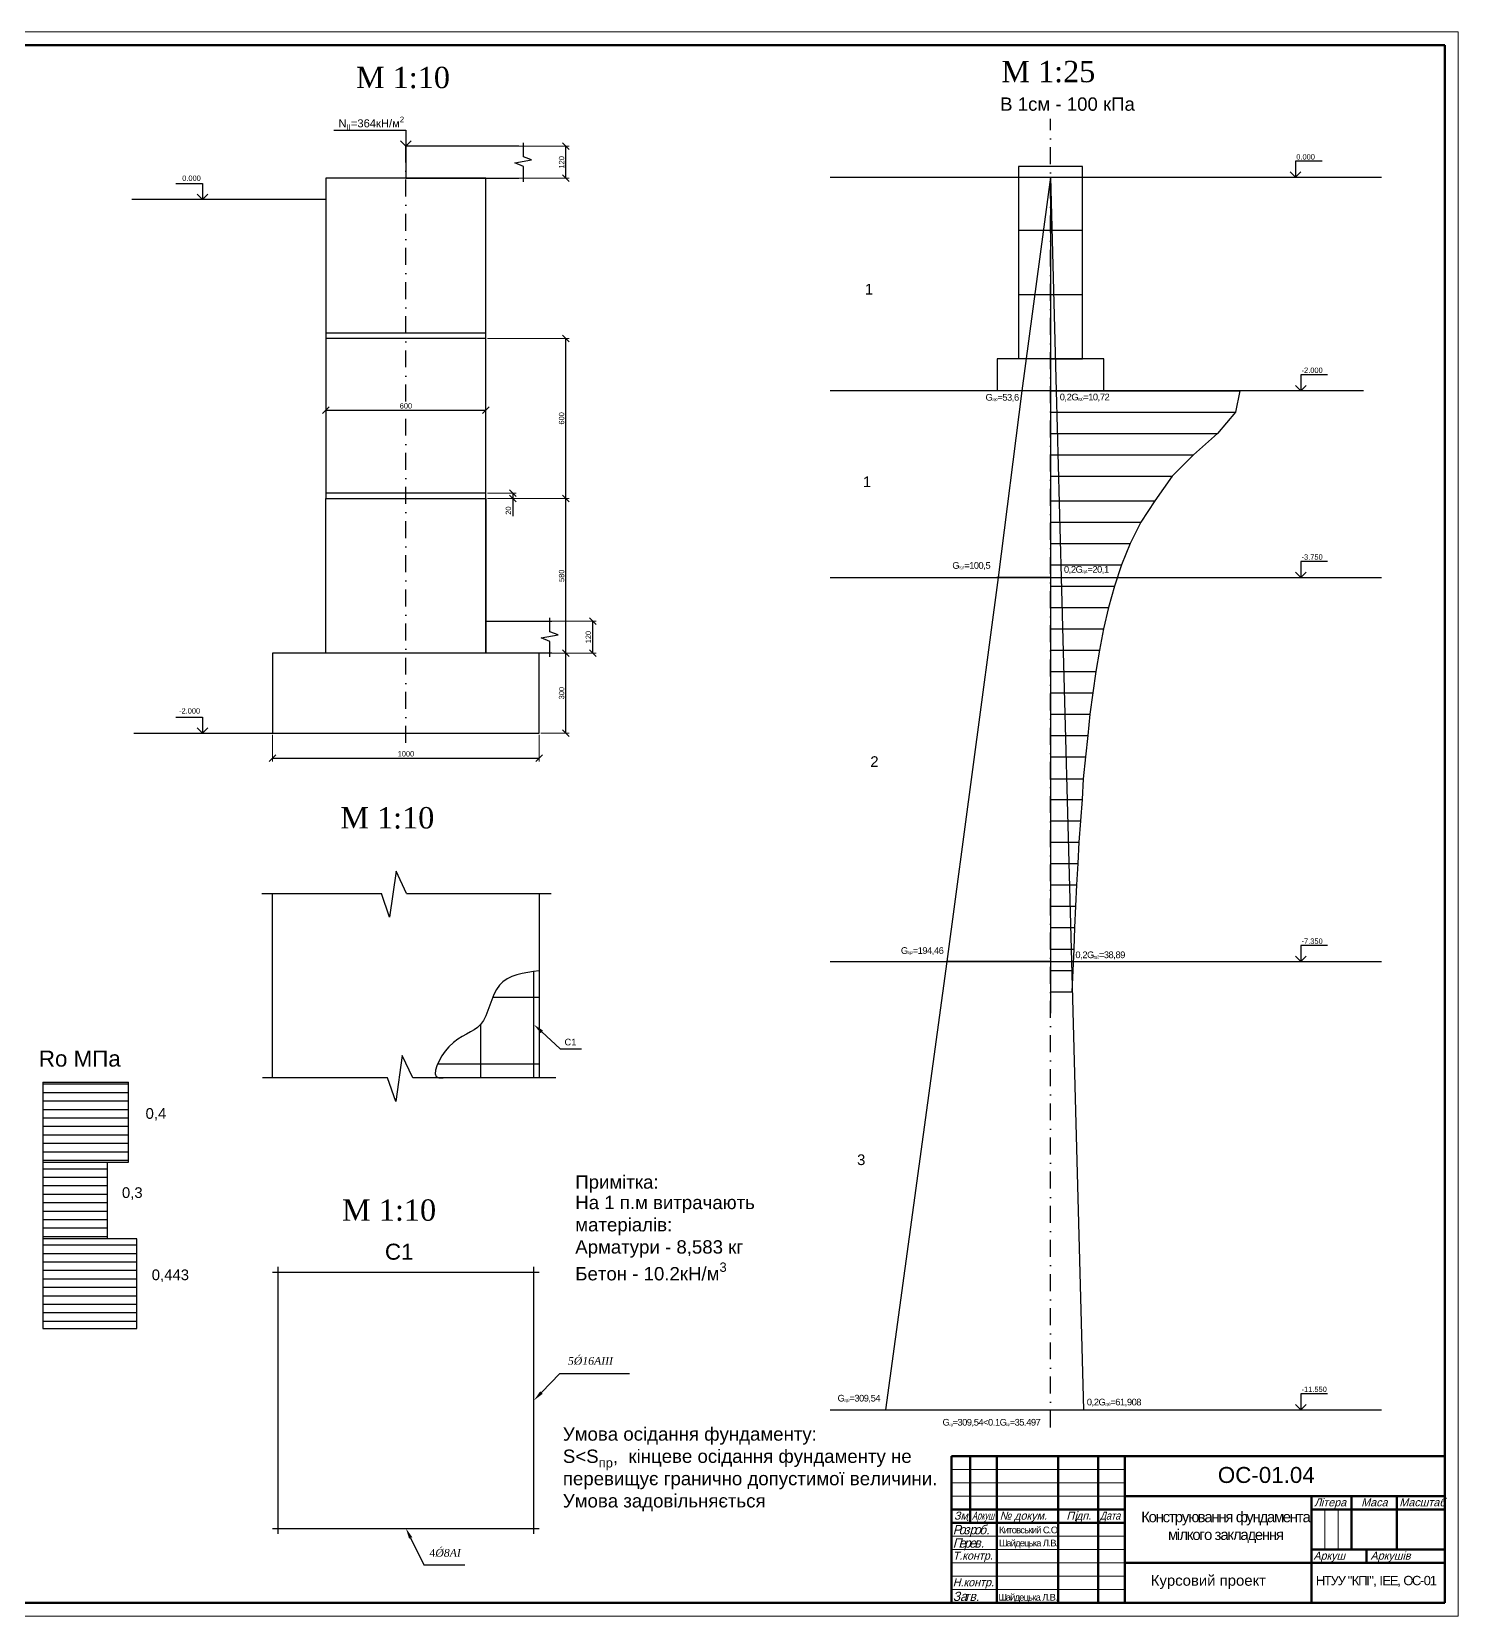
# Model space of a CAD drawing. Header units: millimetres. Extents: x 2470 to 3311, y 10702 to 11296.
# Drawn here: x 2776 to 3311, y 10702 to 11296 of the extents above; entities that cross this region are included whole.
import ezdxf
from ezdxf import colors
from ezdxf.entities.mleader import LeaderData, LeaderLine
from ezdxf.math import Vec2, Vec3

# ---------------------------------------------------------------- set-up
doc = ezdxf.new("R2010")
doc.units = ezdxf.units.MM
doc.header["$LTSCALE"] = 0.25
for name, pattern in [('K5LT_BASIC', [0]), ('K5LT_THIN', [0]), ('штрихпунктирнаяX2', [50.8, 25.4, -12.7, 0, -12.7])]:
    doc.linetypes.add(name, pattern=pattern)
doc.layers.add('проходка', color=22, linetype='Continuous')
doc.styles.add('KTEXTSTYLE', font='bgothl.ttf', dxfattribs={"width": 0.96, "height": 5})
doc.styles.get("Standard").update_dxf_attribs({"font": 'arial.ttf'})
doc.dimstyles.new('средний_ебать', dxfattribs={"dimtxt": 2, "dimasz": 2.5, "dimexe": 1.25, "dimexo": 0.625, "dimtad": 1, "dimlfac": 10, "dimtxsty": 'Standard', "dimblk": 'OBLIQUE', "dimcen": 2.5, "dimadec": 0, "dimazin": 0, "dimtfac": 1, "dimtmove": 0, "dimatfit": 3, "dimfxl": 1, "dimlwe": 5, "dimarcsym": 0})

# ---------------------------------------------------------------- blocks, each defined once
blk = doc.blocks.new('_Oblique')
at = {"color": 0, "linetype": 'ByBlock', "lineweight": -2}
blk.add_line((-0.5, -0.5), (0.5, 0.5), dxfattribs=at)
blk = doc.blocks.new('*D13')
at = {"color": 0, "lineweight": 5, "transparency": 16777216}
for p, q in [((2866.42, 11032.26), (2866.42, 11022.24)), ((2966.42, 11032.26), (2966.42, 11022.24))]:
    blk.add_line(p, q, dxfattribs=at)
at = {"color": 0, "lineweight": -2, "transparency": 16777216}
blk.add_line((2866.42, 11023.49), (2966.42, 11023.49), dxfattribs=at)
at = {"layer": 'Defpoints', "color": 0, "transparency": 16777216}
for p in [(2866.42, 11032.89), (2966.42, 11032.89), (2966.42, 11023.49)]:
    blk.add_point(p, dxfattribs=at)
at = {"color": 0, "lineweight": -2, "transparency": 16777216, "xscale": 2.5, "yscale": 2.5, "zscale": 2.5, "rotation": 180}
blk.add_blockref('_Oblique', (2866.42, 11023.49), dxfattribs=at)
at = {"color": 0, "lineweight": -2, "transparency": 16777216, "xscale": 2.5, "yscale": 2.5, "zscale": 2.5}
blk.add_blockref('_Oblique', (2966.42, 11023.49), dxfattribs=at)
at = {"color": 0, "transparency": 16777216, "insert": (2916.42, 11025.13), "char_height": 2, "attachment_point": 5}
blk.add_mtext('1000', dxfattribs=at)
blk = doc.blocks.new('*D14')
at = {"color": 0, "lineweight": 5, "transparency": 16777216}
for p, q in [((2967.04, 11062.89), (2977.67, 11062.89)), ((2967.04, 11032.89), (2977.67, 11032.89))]:
    blk.add_line(p, q, dxfattribs=at)
at = {"color": 0, "lineweight": -2, "transparency": 16777216}
blk.add_line((2976.42, 11032.89), (2976.42, 11062.89), dxfattribs=at)
at = {"layer": 'Defpoints', "color": 0, "transparency": 16777216}
for p in [(2966.42, 11062.89), (2976.42, 11062.89), (2966.42, 11032.89)]:
    blk.add_point(p, dxfattribs=at)
at = {"color": 0, "lineweight": -2, "transparency": 16777216, "xscale": 2.5, "yscale": 2.5, "zscale": 2.5}
for p, rotation in [((2976.42, 11062.89), 90), ((2976.42, 11032.89), 270)]:
    blk.add_blockref('_Oblique', p, dxfattribs=dict(at, rotation=rotation))
at = {"color": 0, "transparency": 16777216, "insert": (2974.77, 11047.89), "char_height": 2, "attachment_point": 5, "rotation": 90}
blk.add_mtext('300', dxfattribs=at)
blk = doc.blocks.new('*D15')
at = {"color": 0, "lineweight": 5, "transparency": 16777216}
for p, q in [((2947.04, 11120.89), (2977.67, 11120.89)), ((2947.04, 11062.89), (2977.67, 11062.89))]:
    blk.add_line(p, q, dxfattribs=at)
at = {"color": 0, "lineweight": -2, "transparency": 16777216}
blk.add_line((2976.42, 11062.89), (2976.42, 11120.89), dxfattribs=at)
at = {"layer": 'Defpoints', "color": 0, "transparency": 16777216}
for p in [(2946.42, 11120.89), (2976.42, 11120.89), (2946.42, 11062.89)]:
    blk.add_point(p, dxfattribs=at)
at = {"color": 0, "lineweight": -2, "transparency": 16777216, "xscale": 2.5, "yscale": 2.5, "zscale": 2.5}
for p, rotation in [((2976.42, 11120.89), 90), ((2976.42, 11062.89), 270)]:
    blk.add_blockref('_Oblique', p, dxfattribs=dict(at, rotation=rotation))
at = {"color": 0, "transparency": 16777216, "insert": (2974.77, 11091.89), "char_height": 2, "attachment_point": 5, "rotation": 90}
blk.add_mtext('580', dxfattribs=at)
blk = doc.blocks.new('*D16')
at = {"color": 0, "lineweight": 5, "transparency": 16777216}
for p, q in [((2947.04, 11180.89), (2977.67, 11180.89)), ((2947.04, 11120.89), (2977.67, 11120.89))]:
    blk.add_line(p, q, dxfattribs=at)
at = {"color": 0, "lineweight": -2, "transparency": 16777216}
blk.add_line((2976.42, 11120.89), (2976.42, 11180.89), dxfattribs=at)
at = {"layer": 'Defpoints', "color": 0, "transparency": 16777216}
for p in [(2946.42, 11180.89), (2976.42, 11180.89), (2946.42, 11120.89)]:
    blk.add_point(p, dxfattribs=at)
at = {"color": 0, "lineweight": -2, "transparency": 16777216, "xscale": 2.5, "yscale": 2.5, "zscale": 2.5}
for p, rotation in [((2976.42, 11180.89), 90), ((2976.42, 11120.89), 270)]:
    blk.add_blockref('_Oblique', p, dxfattribs=dict(at, rotation=rotation))
at = {"color": 0, "transparency": 16777216, "insert": (2974.77, 11150.89), "char_height": 2, "attachment_point": 5, "rotation": 90}
blk.add_mtext('600', dxfattribs=at)
blk = doc.blocks.new('*D17')
at = {"color": 0, "lineweight": 5, "transparency": 16777216}
for p, q in [((2947.04, 11122.89), (2957.73, 11122.89)), ((2947.04, 11120.89), (2957.73, 11120.89))]:
    blk.add_line(p, q, dxfattribs=at)
at = {"color": 0, "lineweight": -2, "transparency": 16777216}
for p, q in [((2956.48, 11122.89), (2956.48, 11120.89)), ((2956.48, 11120.89), (2956.48, 11114.25))]:
    blk.add_line(p, q, dxfattribs=at)
at = {"layer": 'Defpoints', "color": 0, "transparency": 16777216}
for p in [(2946.42, 11122.89), (2946.42, 11120.89), (2956.48, 11120.89)]:
    blk.add_point(p, dxfattribs=at)
at = {"color": 0, "lineweight": -2, "transparency": 16777216, "xscale": 2.5, "yscale": 2.5, "zscale": 2.5}
for p, rotation in [((2956.48, 11122.89), 90), ((2956.48, 11120.89), 270)]:
    blk.add_blockref('_Oblique', p, dxfattribs=dict(at, rotation=rotation))
at = {"color": 0, "transparency": 16777216, "insert": (2954.83, 11116.32), "char_height": 2, "attachment_point": 5, "rotation": 90}
blk.add_mtext('20', dxfattribs=at)
blk = doc.blocks.new('*D18')
at = {"color": 0, "lineweight": 5, "transparency": 16777216}
for p, q in [((2958.9, 11252.89), (2977.67, 11252.89)), ((2958.9, 11240.89), (2977.67, 11240.89))]:
    blk.add_line(p, q, dxfattribs=at)
at = {"color": 0, "lineweight": -2, "transparency": 16777216}
blk.add_line((2976.42, 11240.89), (2976.42, 11252.89), dxfattribs=at)
at = {"layer": 'Defpoints', "color": 0, "transparency": 16777216}
for p in [(2958.28, 11252.89), (2976.42, 11252.89), (2958.28, 11240.89)]:
    blk.add_point(p, dxfattribs=at)
at = {"color": 0, "lineweight": -2, "transparency": 16777216, "xscale": 2.5, "yscale": 2.5, "zscale": 2.5}
for p, rotation in [((2976.42, 11252.89), 90), ((2976.42, 11240.89), 270)]:
    blk.add_blockref('_Oblique', p, dxfattribs=dict(at, rotation=rotation))
at = {"color": 0, "transparency": 16777216, "insert": (2974.77, 11246.89), "char_height": 2, "attachment_point": 5, "rotation": 90}
blk.add_mtext('120', dxfattribs=at)
blk = doc.blocks.new('*D19')
at = {"color": 0, "lineweight": 5, "transparency": 16777216}
for p, q in [((2967.11, 11074.89), (2987.69, 11074.89)), ((2967.11, 11062.89), (2987.69, 11062.89))]:
    blk.add_line(p, q, dxfattribs=at)
at = {"color": 0, "lineweight": -2, "transparency": 16777216}
blk.add_line((2986.44, 11062.89), (2986.44, 11074.89), dxfattribs=at)
at = {"layer": 'Defpoints', "color": 0, "transparency": 16777216}
for p in [(2966.48, 11074.89), (2986.44, 11074.89), (2966.48, 11062.89)]:
    blk.add_point(p, dxfattribs=at)
at = {"color": 0, "lineweight": -2, "transparency": 16777216, "xscale": 2.5, "yscale": 2.5, "zscale": 2.5}
for p, rotation in [((2986.44, 11074.89), 90), ((2986.44, 11062.89), 270)]:
    blk.add_blockref('_Oblique', p, dxfattribs=dict(at, rotation=rotation))
at = {"color": 0, "transparency": 16777216, "insert": (2984.79, 11068.89), "char_height": 2, "attachment_point": 5, "rotation": 90}
blk.add_mtext('120', dxfattribs=at)
blk = doc.blocks.new('*D20')
at = {"color": 0, "lineweight": 5, "transparency": 16777216}
for p, q in [((2886.42, 11123.51), (2886.42, 11155.17)), ((2946.42, 11123.51), (2946.42, 11155.17))]:
    blk.add_line(p, q, dxfattribs=at)
at = {"color": 0, "lineweight": -2, "transparency": 16777216}
blk.add_line((2886.42, 11153.92), (2946.42, 11153.92), dxfattribs=at)
at = {"layer": 'Defpoints', "color": 0, "transparency": 16777216}
for p in [(2946.42, 11153.92), (2886.42, 11122.89), (2946.42, 11122.89)]:
    blk.add_point(p, dxfattribs=at)
at = {"color": 0, "lineweight": -2, "transparency": 16777216, "xscale": 2.5, "yscale": 2.5, "zscale": 2.5, "rotation": 180}
blk.add_blockref('_Oblique', (2886.42, 11153.92), dxfattribs=at)
at = {"color": 0, "lineweight": -2, "transparency": 16777216, "xscale": 2.5, "yscale": 2.5, "zscale": 2.5}
blk.add_blockref('_Oblique', (2946.42, 11153.92), dxfattribs=at)
at = {"color": 0, "transparency": 16777216, "insert": (2916.42, 11155.57), "char_height": 2, "attachment_point": 5}
blk.add_mtext('600', dxfattribs=at)
blk = doc.blocks.new('U0')
at = {"color": 7, "linetype": 'K5LT_THIN', "lineweight": 18}
for p, q in [((0, 0), (0, 594)), ((0, 594), (841, 594)), ((841, 594), (841, 0)), ((651, 55), (716, 55)), ((651, 50), (716, 50)), ((651, 45), (716, 45)), ((790.96, 25), (790.96, 40)), ((795.98, 25), (795.98, 40)), ((651, 30), (716, 30)), ((651, 25), (716, 25)), ((651, 20), (716, 20)), ((651, 15), (716, 15)), ((651, 10), (716, 10)), ((841, 0), (0, 0))]:
    blk.add_line(p, q, dxfattribs=at)
at = {"color": 7, "linetype": 'K5LT_BASIC', "lineweight": 60}
for p, q in [((20, 5), (20, 589)), ((20, 589), (836, 589)), ((836, 589), (836, 5)), ((651, 60), (836, 60)), ((651, 5), (651, 60)), ((658, 35), (658, 60)), ((668, 5), (668, 60)), ((691, 5), (691, 60)), ((706, 5), (706, 60)), ((716, 5), (716, 60)), ((716, 45), (836, 45)), ((786, 5), (786, 45)), ((801, 25), (801, 45)), ((818, 25), (818, 45)), ((651, 40), (716, 40)), ((786, 40), (801, 40)), ((801, 40), (836, 40)), ((651, 35), (716, 35)), ((786, 25), (836, 25)), ((806.57, 20), (806.57, 25)), ((716, 20), (786, 20)), ((786, 20), (836, 20)), ((836, 5), (20, 5))]:
    blk.add_line(p, q, dxfattribs=at)
at = {"color": 7, "insert": (8.77, 258.85), "char_height": 2.5, "attachment_point": 1, "rotation": 90, "style": 'KTEXTSTYLE'}
blk.add_mtext('\\H3.5;\\W0.965;\\Q15;\\Q15; ', dxfattribs=at)
at = {"color": 7, "attachment_point": 1, "style": 'KTEXTSTYLE'}
for s, insert, char_height in [('{\\fArial|b0|i0|c204|p34;\\Q15;\\W0.965;Л}', (786.98, 44.23), 3), ('{\\fArial|b0|i0|c204|p34;\\Q15;\\W0.965;ітера}', (789.48, 44.23), 3), ('{\\fArial|b0|i0|c204|p34;\\Q15;\\W0.965;Маса}', (804.6, 44.23), 3), ('{\\fArial|b0|i0|c204|p34;\\Q15;\\W0.965;Масштаб}', (818.89, 44.25), 3), ('{\\fArial|b0|i0|c204|p34;\\Q15;\\W0.965;Зм}', (651.95, 39.23), 3), ('\\H3.5;\\W0.965;\\Q15;\\Q15;.', (656.4, 39.23), 2.5), ('{\\fArial|b0|i0|c204|p34;\\Q15;\\W0.665;Аркуш}', (658.71, 39.23), 3), ('{\\fArial|b0|i0|c0|p34;\\Q15;\\W0.965;№ \\fArial|b0|i0|c204|p34;докум\\fBankGothic Lt BT|b0|i0|c0|p34;.}', (669.06, 39.23), 3), ('{\\fArial|b0|i0|c204|p34;\\Q15;\\W0.965;П}', (694.08, 39.23), 3), ('\\H3.5;\\W0.965;\\Q15;\\Q15;і', (696.97, 39.23), 2.5), ('{\\fArial|b0|i0|c204|p34;\\Q15;\\W0.965;дп\\fBankGothic Lt BT|b0|i0|c0|p34;.}', (697.71, 39.23), 3), ('{\\fArial|b0|i0|c204|p34;\\Q15;\\W0.816;Дата}', (706.62, 39.23), 3), ('\\H3.5;\\W0.965;\\Q15;\\Q15;Р', (651.5, 34.23), 2.5), ('\\H3.5;\\W0.965;\\Q15;\\Q15;о', (653.72, 34.23), 2.5), ('\\H3.5;\\W0.965;\\Q15;\\Q15;зр', (655.67, 34.23), 2.5), ('\\H3.5;\\W0.965;\\Q15;\\Q15;о', (659.46, 34.23), 2.5), ('\\H3.5;\\W0.965;\\Q15;\\Q15;б.', (661.41, 34.23), 2.5), ('\\H3.5;\\W0.965;\\Q15;\\Q15;П', (651.5, 29.23), 2.5), ('{\\fArial|b0|i0|c204|p34;\\Q15;\\W0.965;Т\\fBankGothic Lt BT|b0|i0|c0|p34;.\\fArial|b0|i0|c204|p34;контр\\fBankGothic Lt BT|b0|i0|c0|p34;.}', (651.5, 24.25), 3), ('\\H3.5;\\W0.965;\\Q15;\\Q15;е', (653.72, 29.23), 2.5), ('\\H3.5;\\W0.965;\\Q15;\\Q15;р', (655.67, 29.23), 2.5), ('\\H3.5;\\W0.965;\\Q15;\\Q15;е', (657.61, 29.23), 2.5), ('\\H3.5;\\W0.965;\\Q15;\\Q15;в.', (659.56, 29.23), 2.5), ('{\\fArial|b0|i0|c204|p34;\\Q15;\\W0.953;Аркуш}', (786.72, 24.23), 3), ('{\\fArial|b0|i0|c204|p34;\\Q15;\\W0.965;Аркушів}', (808.08, 24.23), 3), ('{\\fArial|b0|i0|c204|p34;\\Q15;\\W0.965;Н\\fBankGothic Lt BT|b0|i0|c0|p34;.\\fArial|b0|i0|c204|p34;контр\\fBankGothic Lt BT|b0|i0|c0|p34;.}', (651.5, 14.25), 3), ('\\H3.5;\\W0.965;\\Q15;\\Q15;За', (651.5, 9.23), 2.5), ('\\H3.5;\\W0.965;\\Q15;\\Q15;тв.', (655.67, 9.23), 2.5)]:
    blk.add_mtext(s, dxfattribs=dict(at, insert=insert, char_height=char_height))

msp = doc.modelspace()

# ---------------------------------------------------------------- hatches: boundary and pattern name
at = {"ltscale": 0.25}
h = msp.add_hatch(dxfattribs=at)
h.set_pattern_fill('LINE', color=256)
h.set_pattern_definition([(0, (-2507.345, -10961.6647), (0, 3.175), [])])
h.paths.add_polyline_path([(2812.366741, 10902.08865), (2780.366741, 10902.08865), (2780.366741, 10872.08865), (2804.366741, 10872.08865), (2808.366741, 10872.08865), (2812.366741, 10872.08865)])
h.paths.add_polyline_path([(2804.366741, 10872.08865), (2780.366741, 10872.08865), (2780.366741, 10843.28865), (2804.366741, 10843.28865)])
h.paths.add_polyline_path([(2815.566741, 10843.28865), (2780.366741, 10843.28865), (2780.366741, 10809.68865), (2815.566741, 10809.68865)])

# ---------------------------------------------------------------- linework, layer by layer
at = {"color": 3, "linetype": 'штрихпунктирнаяX2'}
msp.add_line((3158.083544, 10772.566651), (3158.083544, 11263.213157), dxfattribs=at)
for p, q in [((2889.36551, 11258.88725), (2916.418077, 11258.88725)), ((2916.418077, 11258.88725), (2916.418077, 11252.88725)), ((2916.418077, 11252.88725), (2914.418077, 11254.88725)), ((2916.418077, 11252.88725), (2918.410321, 11254.887235)), ((2958.800189, 11252.88725), (2916.418077, 11252.88725)), ((2916.418077, 11252.88725), (2916.418077, 11240.88725)), ((2960.450429, 11248.922113), (2960.450429, 11254.231509)), ((2957.193015, 11246.695568), (2963.536384, 11247.808855)), ((2960.450429, 11245.325412), (2957.193015, 11246.695568)), ((2963.536384, 11247.808855), (2960.450429, 11248.922113)), ((2960.450429, 11239.587808), (2960.450429, 11245.325412)), ((3170.083544, 11245.252461), (3146.083544, 11245.252461)), ((3146.083544, 11245.252461), (3146.083544, 11221.252461)), ((3170.083544, 11221.252461), (3170.083544, 11245.252461)), ((3259.924777, 11247.252461), (3249.924777, 11247.252461)), ((3249.924777, 11247.252461), (3249.924777, 11241.252461)), ((2830.201133, 11238.887252), (2840.201133, 11238.887252)), ((2840.201133, 11238.887252), (2840.201133, 11232.887252)), ((2946.418077, 11240.88725), (2886.418077, 11240.88725)), ((2886.418077, 11240.88725), (2886.418077, 11182.88725)), ((2916.418077, 11240.88725), (2958.800189, 11240.88725)), ((2946.418077, 11182.88725), (2946.418077, 11240.88725)), ((3158.083544, 11241.252461), (3147.363544, 11161.252461)), ((3158.083544, 11241.252461), (3158.083544, 11161.252461)), ((3158.083544, 11241.252461), (3160.227544, 11161.252461)), ((3249.924777, 11241.252461), (3247.932534, 11243.252446)), ((3249.924777, 11241.252461), (3251.924777, 11243.252461)), ((2886.418077, 11232.88725), (2813.698966, 11232.88725)), ((2840.201133, 11232.887252), (2838.201133, 11234.887252)), ((2840.201133, 11232.887252), (2842.193376, 11234.887237)), ((3170.083544, 11221.252461), (3146.083544, 11221.252461)), ((3146.083544, 11221.252461), (3146.083544, 11197.252461)), ((3170.083544, 11197.252461), (3170.083544, 11221.252461)), ((3170.083544, 11197.252461), (3146.083544, 11197.252461)), ((3146.083544, 11197.252461), (3146.083544, 11173.252461)), ((3170.083544, 11173.252461), (3170.083544, 11197.252461)), ((2946.418077, 11182.88725), (2886.418077, 11182.88725)), ((2886.418077, 11182.88725), (2886.418077, 11180.88725)), ((2946.418077, 11180.88725), (2886.418077, 11180.88725)), ((2886.418077, 11180.88725), (2886.418077, 11122.88725)), ((2946.418077, 11180.88725), (2946.418077, 11182.88725)), ((2946.418077, 11122.88725), (2946.418077, 11180.88725)), ((3178.083544, 11173.252461), (3138.083544, 11173.252461)), ((3138.083544, 11173.252461), (3138.083544, 11161.252461)), ((3158.083544, 11173.252461), (3170.083544, 11173.252461)), ((3178.083544, 11161.252461), (3178.083544, 11173.252461)), ((3261.91702, 11167.252461), (3251.91702, 11167.252461)), ((3251.91702, 11167.252461), (3251.91702, 11161.252461)), ((3251.91702, 11161.252461), (3249.924777, 11163.252446)), ((3251.91702, 11161.252461), (3253.91702, 11163.252461)), ((3163.674509, 11161.252461), (3075.499964, 11161.252461)), ((3147.363544, 11161.252461), (3138.403512, 11091.252461)), ((3158.083544, 11161.252461), (3147.363544, 11161.252461)), ((3158.083544, 11161.252461), (3227.660786, 11161.252461)), ((3275.355533, 11161.252461), (3158.083544, 11161.252461)), ((3158.083544, 11161.252461), (3178.083544, 11161.252461)), ((3158.083544, 11161.252461), (3158.083544, 11153.252461)), ((3158.083544, 11161.252461), (3229.077544, 11161.252461)), ((3160.227544, 11161.252461), (3162.103544, 11091.252461)), ((3158.083544, 11153.252461), (3158.083544, 11145.252461)), ((3158.083544, 11153.252461), (3227.445544, 11153.252461)), ((3158.083544, 11145.252461), (3158.083544, 11137.252461)), ((3158.083544, 11145.252461), (3220.629544, 11145.252461)), ((3158.083544, 11137.252461), (3158.083544, 11129.252461)), ((3158.083544, 11137.252461), (3211.683544, 11137.252461)), ((3158.083544, 11129.252461), (3158.083544, 11119.980025)), ((3158.083544, 11129.252461), (3203.661544, 11129.252461)), ((2946.418077, 11122.88725), (2886.418077, 11122.88725)), ((2886.418077, 11122.88725), (2886.418077, 11120.88725)), ((2886.418077, 11062.88725), (2886.418077, 11120.88725)), ((2886.418077, 11120.88725), (2946.418077, 11120.88725)), ((2946.418077, 11120.88725), (2946.418077, 11122.88725)), ((2946.418077, 11120.88725), (2946.418077, 11062.88725)), ((2946.418077, 11062.88725), (2946.418077, 11120.88725)), ((3158.083544, 11119.980025), (3158.083544, 11111.980025)), ((3158.083544, 11119.980025), (3197.129544, 11119.980025)), ((3158.083544, 11111.980025), (3158.083544, 11103.980025)), ((3158.083544, 11111.980025), (3191.947544, 11111.980025)), ((3158.083544, 11103.980025), (3158.083544, 11095.980025)), ((3158.083544, 11103.980025), (3187.901544, 11103.980025)), ((3158.083544, 11095.980025), (3158.083544, 11087.980025)), ((3158.083544, 11095.980025), (3184.635544, 11095.980025)), ((3261.91702, 11097.252461), (3251.91702, 11097.252461)), ((3251.91702, 11097.252461), (3251.91702, 11091.252461)), ((3138.403512, 11091.252461), (3119.191544, 10947.252461)), ((3158.083544, 11091.252461), (3137.983544, 11091.252461)), ((3162.103544, 11091.252461), (3165.861944, 10947.252461)), ((3251.91702, 11091.252461), (3249.924777, 11093.252446)), ((3251.91702, 11091.252461), (3253.91702, 11093.252461)), ((3158.083544, 11087.980025), (3158.083544, 11079.980025)), ((3158.083544, 11087.980025), (3182.007544, 11087.980025)), ((3158.083544, 11079.980025), (3158.083544, 11071.980025)), ((3158.083544, 11079.980025), (3179.807544, 11079.980025)), ((2946.418077, 11062.88725), (2946.418077, 11074.88725)), ((2946.418077, 11074.88725), (2971.069228, 11074.88725)), ((2970.362991, 11070.844938), (2970.362991, 11076.154334)), ((2967.105576, 11068.618393), (2973.448945, 11069.731679)), ((2970.362991, 11067.248237), (2967.105576, 11068.618393)), ((2973.448945, 11069.731679), (2970.362991, 11070.844938)), ((2970.362991, 11061.510633), (2970.362991, 11067.248237)), ((3158.083544, 11071.980025), (3158.083544, 11063.980025)), ((3158.083544, 11071.980025), (3177.961544, 11071.980025)), ((2966.418077, 11062.88725), (2866.418077, 11062.88725)), ((2866.418077, 11062.88725), (2866.418077, 11032.88725)), ((2916.418077, 11062.88725), (2886.418077, 11062.88725)), ((2966.418077, 11032.88725), (2966.418077, 11062.88725)), ((2971.069228, 11062.88725), (2966.418077, 11062.88725)), ((3158.083544, 11063.980025), (3158.083544, 11055.980025)), ((3158.083544, 11063.980025), (3176.399544, 11063.980025)), ((3158.083544, 11055.980025), (3158.083544, 11047.980025)), ((3158.083544, 11055.980025), (3175.051544, 11055.980025)), ((3158.083544, 11047.980025), (3158.083544, 11039.980025)), ((3158.083544, 11047.980025), (3173.915544, 11047.980025)), ((2830.201133, 11038.887252), (2840.201133, 11038.887252)), ((2840.201133, 11038.887252), (2840.201133, 11032.887252)), ((3158.083544, 11039.980025), (3158.083544, 11031.980025)), ((3158.083544, 11039.980025), (3172.849544, 11039.980025)), ((2814.436144, 11032.88725), (2966.418077, 11032.88725)), ((2840.201133, 11032.887252), (2838.201133, 11034.887252)), ((2840.201133, 11032.887252), (2842.193376, 11034.887237)), ((2866.418077, 11032.88725), (2916.418077, 11032.88725)), ((3158.083544, 11031.980025), (3158.083544, 11023.980025)), ((3158.083544, 11031.980025), (3171.997544, 11031.980025)), ((3158.083544, 11023.980025), (3158.083544, 11015.980025)), ((3158.083544, 11023.980025), (3171.217544, 11023.980025)), ((3157.860387, 11015.817892), (3170.284387, 11015.817892)), ((3158.083544, 11015.980025), (3158.083544, 11007.980025)), ((3158.083544, 11007.980025), (3158.083544, 10999.980025)), ((3158.083544, 11007.980025), (3169.869544, 11007.980025)), ((3158.083544, 10999.980025), (3158.083544, 10991.980025)), ((3158.083544, 10999.980025), (3169.301544, 10999.980025)), ((3158.083544, 10991.980025), (3158.083544, 10983.980025)), ((3158.083544, 10991.980025), (3168.729544, 10991.980025)), ((3158.083544, 10983.980025), (3158.083544, 10975.980025)), ((3158.083544, 10983.980025), (3168.235544, 10983.980025)), ((2912.757325, 10981.169997), (2910.304835, 10963.965927)), ((2916.637838, 10972.784878), (2912.757325, 10981.169997)), ((2910.304835, 10963.965927), (2907.210456, 10972.784878)), ((3158.083544, 10975.980025), (3158.083544, 10967.980025)), ((3158.083544, 10975.980025), (3167.809544, 10975.980025)), ((3158.083544, 10967.980025), (3158.083544, 10959.980025)), ((3158.083544, 10967.980025), (3167.455544, 10967.980025)), ((3158.083544, 10959.980025), (3158.083544, 10951.980025)), ((3158.083544, 10959.980025), (3167.029544, 10959.980025)), ((3158.083544, 10951.980025), (3158.083544, 10943.980025)), ((3158.083544, 10951.980025), (3166.745544, 10951.980025)), ((3251.91702, 10947.252461), (3249.924777, 10949.252446)), ((3261.91702, 10953.252461), (3251.91702, 10953.252461)), ((3251.91702, 10953.252461), (3251.91702, 10947.252461)), ((3251.91702, 10947.252461), (3253.91702, 10949.252461)), ((3119.191544, 10947.252461), (3096.175544, 10779.252461)), ((3158.083544, 10947.252461), (3119.191544, 10947.252461)), ((3158.083544, 10947.252461), (3165.861944, 10947.252461)), ((3158.083544, 10943.980025), (3158.083544, 10935.980025)), ((3158.083544, 10943.980025), (3166.389544, 10943.980025)), ((3165.861944, 10947.252461), (3170.465144, 10779.252461)), ((3158.083544, 10935.980025), (3158.083544, 10927.980025)), ((3158.083544, 10935.980025), (3166.105544, 10935.980025)), ((2915.069438, 10912.067506), (2912.616948, 10894.863436)), ((2918.949952, 10903.682387), (2915.069438, 10912.067506)), ((2780.366741, 10902.08865), (2780.366741, 10809.68865)), ((2780.366741, 10902.08865), (2812.366741, 10902.08865)), ((2812.366741, 10872.08865), (2812.366741, 10902.08865)), ((2912.616948, 10894.863436), (2909.522569, 10903.682387)), ((2780.366741, 10872.08865), (2804.366741, 10872.08865)), ((2804.366741, 10872.08865), (2808.366741, 10872.08865)), ((2804.366741, 10872.08865), (2804.366741, 10843.28865)), ((2808.366741, 10872.08865), (2812.366741, 10872.08865)), ((2815.566741, 10843.28865), (2780.366741, 10843.28865)), ((2815.566741, 10809.68865), (2815.566741, 10843.28865)), ((2866.418077, 10830.81017), (2966.418077, 10830.81017)), ((2780.366741, 10809.68865), (2815.566741, 10809.68865)), ((3251.91702, 10779.252461), (3249.924777, 10781.252446)), ((3261.91702, 10785.252461), (3251.91702, 10785.252461)), ((3251.91702, 10785.252461), (3251.91702, 10779.252461)), ((3251.91702, 10779.252461), (3253.91702, 10781.252461))]:
    msp.add_line(p, q)
at = {"color": 1, "linetype": 'штрихпунктирнаяX2'}
msp.add_line((2916.418077, 11029.225613), (2916.418077, 11252.88725), dxfattribs=at)
at = {"color": 1}
for p, q in [((3075.499964, 11241.252461), (3282.159572, 11241.252461)), ((3075.499964, 11091.252461), (3282.159572, 11091.252461)), ((3075.499964, 10947.252461), (3282.159572, 10947.252461)), ((3075.499964, 10779.252461), (3282.159572, 10779.252461))]:
    msp.add_line(p, q, dxfattribs=at)
at = {"ltscale": 0.25}
for p, q in [((2862.354074, 10972.784878), (2907.210456, 10972.784878)), ((2866.418077, 10903.682387), (2866.418077, 10972.784878)), ((2916.637838, 10972.784878), (2970.864019, 10972.784878)), ((2966.418077, 10972.784878), (2966.418077, 10903.682387)), ((2964.418077, 10903.682387), (2964.418077, 10943.573227)), ((2966.418077, 10933.773895), (2948.884374, 10933.773895)), ((2964.418077, 10908.773895), (2964.418077, 10933.773895)), ((2944.418077, 10923.705642), (2944.418077, 10903.682387)), ((2966.418077, 10908.773895), (2928.237542, 10908.773895)), ((2909.522569, 10903.682387), (2862.639719, 10903.682387)), ((2972.577123, 10903.682387), (2918.949952, 10903.682387)), ((2868.418077, 10832.81017), (2868.418077, 10732.81017)), ((2964.418077, 10732.81017), (2964.418077, 10832.81017)), ((2866.418077, 10734.81017), (2966.418077, 10734.81017))]:
    msp.add_line(p, q, dxfattribs=at)
msp.add_lwpolyline([(3229.077544, 11161.252461), (3227.445544, 11153.252461), (3220.629544, 11145.252461), (3211.683544, 11137.252461), (3203.661544, 11129.252461), (3197.129544, 11119.980025), (3191.947544, 11111.980025), (3187.901544, 11103.980025), (3184.635544, 11095.980025), (3182.007544, 11087.980025), (3179.807544, 11079.980025), (3177.961544, 11071.980025), (3176.399544, 11063.980025), (3175.051544, 11055.980025), (3173.915544, 11047.980025), (3172.849544, 11039.980025), (3171.997544, 11031.980025), (3171.217544, 11023.980025), (3171.217544, 11023.980025), (3170.284387, 11015.817892), (3169.869544, 11007.980025), (3169.301544, 10999.980025), (3168.729544, 10991.980025), (3168.235544, 10983.980025), (3167.809544, 10975.980025), (3167.455544, 10967.980025), (3167.029544, 10959.980025), (3167.029544, 10959.980025), (3166.745544, 10951.980025), (3166.389544, 10943.980025), (3166.105544, 10935.980025)])
msp.add_spline([(2966.418077, 10943.849039), (2951.447811, 10938.407461), (2944.399061, 10923.683536), (2932.54361, 10915.361467), (2928.699327, 10903.682387), (2930.942146, 10903.838126)], degree=3, dxfattribs=at)

# ---------------------------------------------------------------- block references
msp.add_blockref('U0', (2469.923779, 10701.838502))

# ---------------------------------------------------------------- texts
at = {"attachment_point": 1}
for s, width, heights, insert, char_height in [('\\A1;{\\fTimes New Roman|b0|i0|c0|p18;M 1:\\fTimes New Roman|b0|i0|c204|p18;10}', 42.84703616, [0], (2897.681453, 11282.677002), 8), ('\\A1;{\\fTimes New Roman|b0|i0|c0|p18;M 1:\\fTimes New Roman|b0|i0|c204|p18;25}', 42.84703616, [0], (3139.605535, 11284.906999), 8), ('\\A1;N{\\H0.7x;\\S^ II;}=364кН/м{\\H0.7x;\\S2^ ;}', 5.85474237, [0], (2891.120966, 11264.012817), 3), ('{\\H0.71429x;\\T0.9;G\\H0.39999x;zg0\\H2.5x;=53,6}', 6, [0], (3133.694882, 11160.019519), 3.5), ('{\\H0.71429x;\\T0.9;0,2G\\H0.39999x;zg0\\H2.5x;=10,72}', 6, [0], (3161.511677, 11160.151857), 3.5), ('{\\H0.71429x;\\T0.9;G\\H0.39999x;zg1\\H2.5x;=100,5}', 6, [0], (3121.25141, 11097.001855), 3.5), ('{\\H0.71429x;\\T0.9;0,2G\\H0.39999x;zg1\\H2.5x;=20,1}', 6, [0], (3163.082746, 11095.522223), 3.5), ('\\A1;{\\fTimes New Roman|b0|i0|c0|p18;M 1:\\fTimes New Roman|b0|i0|c204|p18;10}', 42.84703616, [0], (2891.811102, 11005.16745), 8), ('{\\H0.71429x;\\T0.9;G\\H0.39999x;zg2\\H2.5x;=194,46}', 6, [0], (3101.958783, 10952.658041), 3.5), ('{\\H0.71429x;\\T0.9;0,2G\\H0.39999x;zg2\\H2.5x;=38,89}', 6, [0], (3167.379018, 10951.045357), 3.5), ('Примітка: ', 201.49288312, [0], (2979.898568, 10867.133975), 5), ('\\A1;На 1 п.м витрачають матеріалів:\\PАрматури - 8,583 кг\\PБетон - 10.2кН/м{\\H0.7x;\\S3^ ;}', 93.81127676, [42.309622], (2979.898568, 10859.468218), 5), ('\\A1;{\\fTimes New Roman|b0|i0|c0|p18;M 1:\\fTimes New Roman|b0|i0|c204|p18;10}', 42.84703616, [0], (2892.493046, 10858.116855), 8), ('{\\H0.71429x;\\T0.9;G\\H0.39999x;zg3\\H2.5x;=309,54}', 6, [0], (3078.228304, 10784.853528), 3.5), ('{\\H0.71429x;\\T0.9;0,2G\\H0.39999x;zg3\\H2.5x;=61,908}', 6, [0], (3171.667769, 10783.393299), 3.5), ('{\\H0.71429x;\\T0.9;G\\H0.39999x;zg\\H2.5x;=309,54<0.1G\\H0.40001x;zp\\H2.5x;=35.497}', 6, [0], (3117.565892, 10775.829784), 3.5), ('\\A1;Умова осідання фундаменту:\\PS<S{\\H0.7x;\\S^ пр;},  кінцеве осідання фундаменту не перевищує гранично допустимої величини.\\PУмова задовільняється', 163.62037036, [0], (2975.252874, 10772.673907), 5)]:
    msp.add_mtext_dynamic_manual_height_columns(s, width=width, gutter_width=12.5, heights=heights, dxfattribs=dict(at, insert=insert, char_height=char_height))
at = {"ltscale": 0.25, "attachment_point": 1}
for s, width, insert, char_height in [('В 1см - 100 кПа', 59.9713801, (3139.160959, 11271.207467), 5), ('0.000', 12.03283766, (3250.180574, 11249.916494), 2), ('0.000', 12.03283766, (2832.54224, 11241.909719), 2), ('1', 16.58592843, (3088.446102, 11201.318742), 4), ('-2.000', 7.32977619, (3252.164142, 11169.924978), 2), ('1', 16.58592843, (3087.727753, 11129.126615), 4), ('-3.750', 5.80835067, (3252.164142, 11099.924978), 2), ('-2.000', 7.32977619, (2831.357675, 11042.230479), 2), ('2', 16.58592843, (3090.493357, 11024.232992), 4), ('-7.350', 7.32977619, (3252.164142, 10955.924978), 2), ('С1', 12.9425985, (2975.867823, 10918.344636), 2.5), ('0,4', 9.25461237, (2818.815049, 10892.32453), 4), ('3', 16.58592843, (3085.5319, 10874.9774), 4), ('0,3', 22.36582652, (2809.945404, 10862.660988), 4), ('С1', 12.9425985, (2908.538593, 10841.513402), 6), ('0,443', 18.89496191, (2821.128702, 10831.841804), 4), ('{\\fTimes New Roman|b0|i1|c204|p18;\\H1.1667x;5\\fTimes New Roman|b0|i1|c0|p18;Ǿ\\fTimes New Roman|b0|i1|c204|p18;16AIII}', 24.86041421, (2977.149764, 10799.059857), 2.5), ('-11.550', 7.32977619, (3252.164142, 10787.924978), 2), ('{\\fTimes New Roman|b0|i0|c204|p18;\\H1.1667x;4\\fTimes New Roman|b0|i1|c0|p18;Ǿ\\fTimes New Roman|b0|i1|c204|p18;8AI}', 6.78928219, (2925.242321, 10727.068606), 2.5)]:
    msp.add_mtext_dynamic_manual_height_columns(s, width=width, gutter_width=12.5, heights=[0], dxfattribs=dict(at, insert=insert, char_height=char_height))
at = {"insert": (2794.159234, 10910.850662), "char_height": 6, "attachment_point": 5}
msp.add_mtext('Rо МПа', dxfattribs=at)
at = {"color": 0, "insert": (3220.779762, 10757.825441), "char_height": 6, "attachment_point": 1}
msp.add_mtext_dynamic_manual_height_columns('ОС-01.04', width=48.93904094, gutter_width=5, heights=[0], dxfattribs=at)
at = {"layer": 'проходка', "attachment_point": 1}
for s, width, insert, char_height in [('\\pi5.603;{\\T0.75;Конструювання фундамента \\P\\pi15.607;мілкого закладення}', 70, (3186.454955, 10741.110254), 4), ('{\\T0.75;Китовський С.О.}', 27.48235854, (3138.751691, 10735.462483), 2.5), ('{\\T0.75;Шайдецька Л.В.}', 37.07229751, (3138.751691, 10730.555293), 2.5), ('Курсовий проект', 61.45000401, (3195.632633, 10717.295168), 4), ('{\\T0.75;НТУУ "КПІ", ІЕЕ, ОС-01}', 49.27841949, (3257.519064, 10716.996974), 3.5), ('{\\T0.75;Шайдецька Л.В.}', 37.07229751, (3138.546264, 10710.234152), 2.5)]:
    msp.add_mtext_dynamic_manual_height_columns(s, width=width, gutter_width=12.5, heights=[0], dxfattribs=dict(at, insert=insert, char_height=char_height))

# ---------------------------------------------------------------- dimensions: what is measured, and where the dimension line sits
for base, p1, p2, picture, middle in [((2976.418077, 11252.88725), (2958.277569, 11240.88725), (2958.277569, 11252.88725), '*D18', (2974.771931, 11246.88725)), ((2976.418077, 11180.88725), (2946.418077, 11120.88725), (2946.418077, 11180.88725), '*D16', (2974.771931, 11150.88725)), ((2956.480577, 11120.88725), (2946.418077, 11122.88725), (2946.418077, 11120.88725), '*D17', (2954.834431, 11116.316138)), ((2976.418077, 11120.88725), (2946.418077, 11062.88725), (2946.418077, 11120.88725), '*D15', (2974.771931, 11091.88725)), ((2986.440271, 11074.88725), (2966.480577, 11062.88725), (2966.480577, 11074.88725), '*D19', (2984.794125, 11068.88725)), ((2976.418077, 11062.88725), (2966.418077, 11032.88725), (2966.418077, 11062.88725), '*D14', (2974.771249, 11047.88725))]:
    dim = msp.add_linear_dim(base=base, p1=p1, p2=p2, angle=90, dimstyle='средний_ебать')
    dim.commit()
    dim.dimension.update_dxf_attribs({"geometry": picture, "text_midpoint": middle})
for base, p1, p2, picture, middle in [((2946.418077, 11153.924573), (2886.418077, 11122.88725), (2946.418077, 11122.88725), '*D20', (2916.418077, 11155.570719)), ((2966.418077, 11023.487532), (2866.418077, 11032.88725), (2966.418077, 11032.88725), '*D13', (2916.418077, 11025.133678))]:
    dim = msp.add_linear_dim(base=base, p1=p1, p2=p2, dimstyle='средний_ебать')
    dim.commit()
    dim.dimension.update_dxf_attribs({"geometry": picture, "text_midpoint": middle})

# ---------------------------------------------------------------- leaders
at = {"ltscale": 0.25}
ml = msp.add_multileader_mtext('Standard', dxfattribs=at)
ml.set_content('')
ml.set_leader_properties(lineweight=25)
ml.build(insert=Vec2(0, 0))
ctx = ml.context
ctx.base_point, ctx.char_height, ctx.plane_origin = Vec3(2974.197835, 10914.591039), 5, Vec3(2964.418077, 10923.627807)
notes = []
notes.append((ctx, [(0, (1, 1, 0), (2974.197835, 10914.591039), (1, 0), 8, [(0, [(2964.418077, 10923.627807)], 0, [])])]))
ctx.mtext, ml.multileader.dxf.content_type = None, 0
ml = msp.add_multileader_mtext('Standard', dxfattribs=at)
ml.set_content('')
ml.set_leader_properties(lineweight=25)
ml.build(insert=Vec2(0, 0))
ctx = ml.context
ctx.base_point, ctx.char_height, ctx.plane_origin = Vec3(3000.178504, 10792.836481), 5, Vec3(2964.418077, 10782.81017)
notes.append((ctx, [(0, (1, 1, 0), (2974.147019, 10792.836481), (1, 0), 26.031485, [(0, [(2964.418077, 10782.81017)], 0, [])])]))
ctx.mtext, ml.multileader.dxf.content_type = None, 0
ml = msp.add_multileader_mtext('Standard', dxfattribs=at)
ml.set_content('')
ml.set_leader_properties(lineweight=25)
ml.build(insert=Vec2(0, 0))
ctx = ml.context
ctx.base_point, ctx.char_height, ctx.plane_origin = Vec3(2938.53216, 10721.138792), 5, Vec3(2916.418077, 10734.81017)
notes.append((ctx, [(0, (1, 1, 0), (2923.153489, 10721.138792), (1, 0), 15.378671, [(0, [(2916.418077, 10734.81017)], 0, [])])]))
ctx.mtext, ml.multileader.dxf.content_type = None, 0
for ctx, leaders in notes:
    for number, flags, end, landing, length, lines in leaders:
        leader = LeaderData()
        leader.index, (leader.has_last_leader_line, leader.has_dogleg_vector, leader.attachment_direction) = number, flags
        leader.last_leader_point, leader.dogleg_vector, leader.dogleg_length = Vec3(end), Vec3(landing), length
        for number, points, colour, breaks in lines:
            line = LeaderLine()
            line.index, line.vertices, line.color, line.breaks = number, Vec3.list(points), colors.encode_raw_color(colour), breaks
            leader.lines.append(line)
        ctx.leaders.append(leader)

doc.saveas('drawing.dxf')
